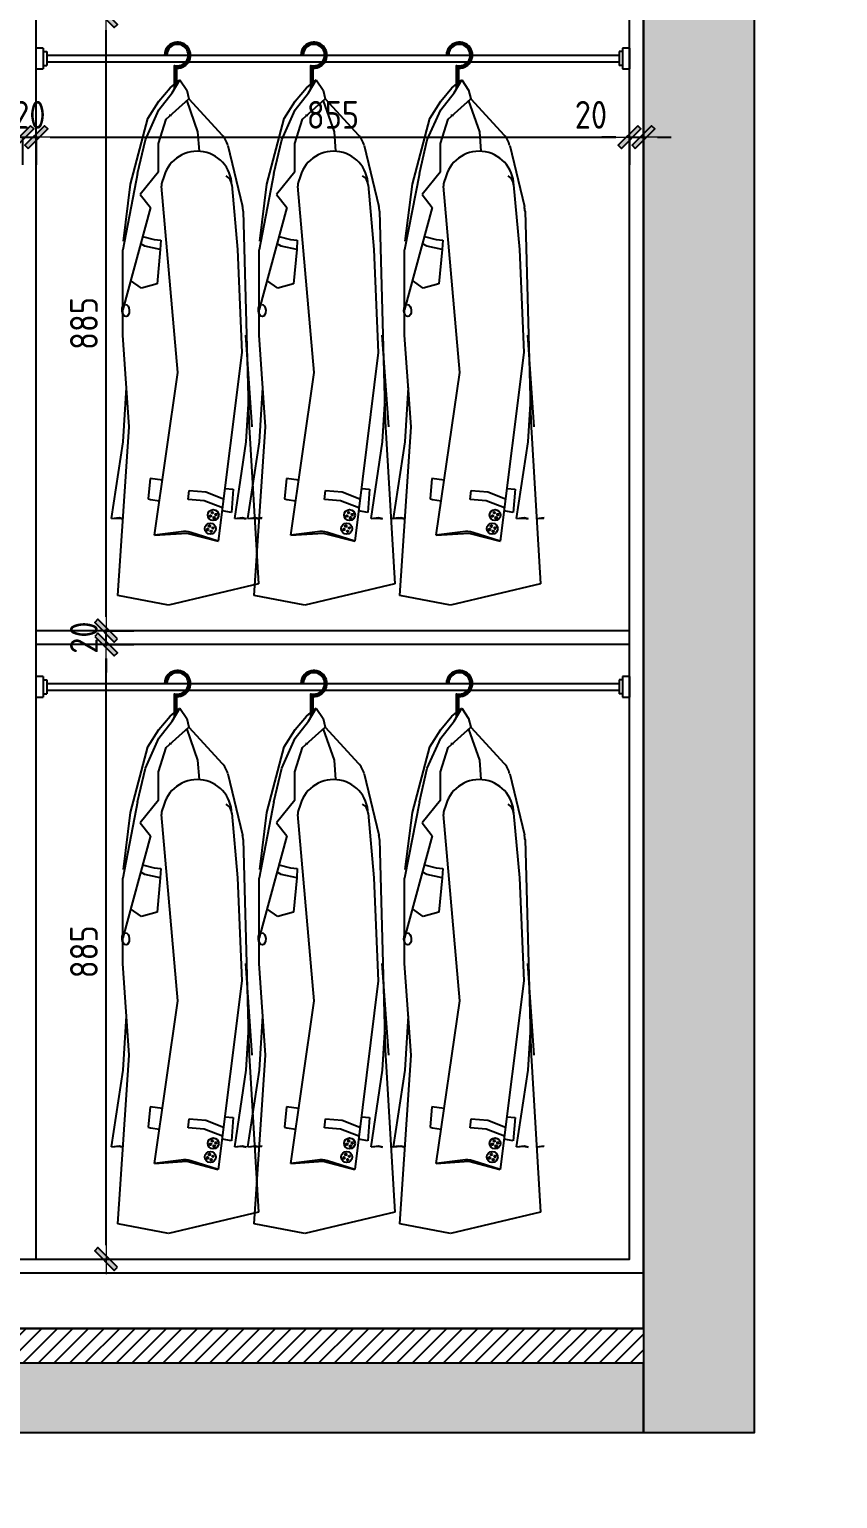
# Model space of a CAD drawing. Header units: millimetres. Extents: x 104198 to 1296755, y -81101 to 81453.
# Drawn here: x 620722 to 621887, y -36442 to -34325 of the extents above; entities that cross this region are included whole.
import ezdxf
from ezdxf.xclip import XClip

# ---------------------------------------------------------------- set-up
doc = ezdxf.new("R2010")
doc.units = ezdxf.units.MM
doc.header["$XCLIPFRAME"] = 0
doc.header["$PDMODE"] = 3
doc.layers.get('Defpoints').update_dxf_attribs({"color": 250})
for name, color, linetype in [('0家具', 51, 'Continuous'), ('1-墙线', 7, 'Continuous'), ('13-立面图', 1, 'Continuous'), ('D■02 地材填充', 250, 'Continuous'), ('墙体', 7, 'Continuous')]:
    doc.layers.add(name, color=color, linetype=linetype)
doc.styles.add('CCD_DIM', font='ARCHS.SHX')
doc.styles.add('尺寸标注', font='ARCHS.SHX', dxfattribs={"width": 0.8})
doc.styles.add('黑体', font='simhei.ttf', dxfattribs={"width": 0.7})
doc.dimstyles.get("Standard").update_dxf_attribs({"dimtxt": 0.18, "dimasz": 0.18, "dimexe": 0.18, "dimexo": 0.0625, "dimgap": 0.09, "dimtad": 0, "dimtih": 1, "dimtoh": 1, "dimdec": 4, "dimzin": 0, "dimdsep": 46, "dimtxsty": 'Standard', "dimcen": 0.09, "dimadec": 0, "dimazin": 0, "dimtfac": 1, "dimtdec": 4, "dimtofl": 0, "dimtmove": 0, "dimatfit": 3, "dimfxl": 1, "dimtolj": 1, "dimtzin": 0, "dimarcsym": 0})
doc.dimstyles.new('海龍1：50', dxfattribs={"dimscale": 50, "dimtxt": 2, "dimasz": 1, "dimexe": 2, "dimexo": 2, "dimgap": 0.6, "dimtad": 1, "dimdec": 0, "dimrnd": 5, "dimdsep": 46, "dimtxsty": 'CCD_DIM', "dimblk": 'WS-cj', "dimcen": 1, "dimclrd": 44, "dimclre": 44, "dimclrt": 2, "dimadec": 0, "dimazin": 2, "dimtfac": 1, "dimtdec": 4, "dimtix": 1, "dimtmove": 2, "dimatfit": 3, "dimldrblk": 'CCD_Leader_Arrow', "dimfxl": 5, "dimfxlon": 1, "dimtolj": 1, "dimarcsym": 0})
doc.dimstyles.new('立面标注', dxfattribs={"dimtxt": 100, "dimasz": 35, "dimexe": 20, "dimexo": 100, "dimtad": 1, "dimdec": 0, "dimtxsty": '黑体', "dimblk": 'ARCHTICK', "dimcen": 80, "dimdle": 20, "dimclrd": 251, "dimclre": 251, "dimclrt": 256, "dimadec": 0, "dimazin": 0, "dimtfac": 1, "dimtdec": 0, "dimtix": 1, "dimtmove": 2, "dimatfit": 3, "dimldrblk": 'DOT', "dimfxl": 200, "dimfxlon": 1, "dimarcsym": 0})

# ---------------------------------------------------------------- blocks, each defined once
blk = doc.blocks.new('fhdghrthe')
at = {"layer": '墙体', "color": 7}
blk.add_line((569386, 11880.1), (569386, 17480.1), dxfattribs=at)
blk = doc.blocks.new('_ArchTick')
at = {"color": 2, "linetype": 'ByBlock', "const_width": 0.4}
blk.add_lwpolyline([(-0.5, -0.5), (0.5, 0.5)], dxfattribs=at)
blk = doc.blocks.new('*D756')
at = {"color": 44, "lineweight": -2, "transparency": 16777216}
for p, q in [((619837.1, -36566.2), (619837.1, -36916.2)), ((621607.1, -36566.2), (621607.1, -36916.2)), ((619837.1, -36816.2), (621607.1, -36816.2))]:
    blk.add_line(p, q, dxfattribs=at)
at = {"layer": 'Defpoints', "color": 0, "transparency": 16777216}
for p in [(619837.1, -36196.5), (621607.1, -36196.5), (621607.1, -36816.2)]:
    blk.add_point(p, dxfattribs=at)
at = {"color": 44, "lineweight": -2, "transparency": 16777216, "xscale": 50, "yscale": 50, "zscale": 50, "rotation": 180}
blk.add_blockref('_ArchTick', (619837.1, -36816.2), dxfattribs=at)
at = {"color": 44, "lineweight": -2, "transparency": 16777216, "xscale": 50, "yscale": 50, "zscale": 50}
blk.add_blockref('_ArchTick', (621607.1, -36816.2), dxfattribs=at)
at = {"color": 2, "transparency": 16777216, "insert": (620722.1, -36736.2), "char_height": 100, "attachment_point": 5, "style": '尺寸标注'}
blk.add_mtext('\\A1;1770', dxfattribs=at)
blk = doc.blocks.new('CCD_Leader_Arrow')
at = {"color": 50, "linetype": 'ByBlock'}
blk.add_line((0, 0), (-1, 0), dxfattribs=at)
for points in [[(-0.859, 0.668), (-0.597, 0.852), (-0.24, 0), (0, 0)], [(-0.859, -0.668), (-0.597, -0.852), (-0.24, 0), (0, 0)]]:
    blk.add_solid(points, dxfattribs=at)
blk = doc.blocks.new('WS-cj')
blk.add_hatch(color=2).paths.add_polyline_path([(0.588, 0.818), (-0.818, -0.588), (-0.588, -0.818), (0.818, 0.588)])
at = {"color": 2, "linetype": 'ByBlock', "lineweight": 0}
for p, q in [((-1.1, 0), (0, 0)), ((0, 0), (1.1, 0))]:
    blk.add_line(p, q, dxfattribs=at)
at = {"color": 2}
blk.add_lwpolyline([(0.588, 0.818), (-0.818, -0.588), (-0.588, -0.818), (0.818, 0.588)], close=True, dxfattribs=at)
blk = doc.blocks.new('_Dot')
at = {"color": 2, "linetype": 'ByBlock', "lineweight": -2}
blk.add_line((-0.5, 0), (-1, 0), dxfattribs=at)
at = {"color": 2, "linetype": 'ByBlock', "const_width": 0.5}
blk.add_lwpolyline([(-0.25, 0, 1), (0.25, 0, 1)], format="xyb", close=True, dxfattribs=at)
blk = doc.blocks.new('A$C6368218B')
at = {"layer": '13-立面图'}
h = blk.add_hatch(dxfattribs=at)
h.set_pattern_fill('AR-SAND', color=251, scale=0.015504, style=0)
h.set_pattern_definition([(37.5, (-28497.97546, -7432.9599), (-0.021276805, 0.650809159), [0, -0.513399273, 0, -0.574196555, 0, -0.548864354]), (7.5, (-28497.9755, -7432.9599), (0.597764522, 0.953215617), [0, -0.276965397, 0, -0.462734871, 0, -0.177325407]), (327.5, (-28498.3909, -7432.9599), (1.051840899, 0.001911417), [0, -0.16888134, 0, -0.607972823, 0, -0.793742297]), (317.5, (-28498.3909, -7432.9599), (1.015357376, 0.29644605), [0, -0.08444067, 0, -0.398559962, 0, -0.455979617])])
edge = h.paths.add_edge_path()
edge.add_ellipse((142.6, 128.6), major_axis=(0.848, 0.848), ratio=1, start_angle=315, end_angle=495)
edge.add_ellipse((142.6, 128.6), major_axis=(-0.848, 0.848), ratio=1, start_angle=45, end_angle=225)
h = blk.add_hatch(dxfattribs=at)
h.set_pattern_fill('AR-SAND', color=251, scale=0.015504, style=0)
h.set_pattern_definition([(37.5, (-28495.3727, -7428.24063), (-0.021276805, 0.650809159), [0, -0.513399273, 0, -0.574196555, 0, -0.548864354]), (7.5, (-28495.3727, -7428.2406), (0.597764522, 0.953215617), [0, -0.276965397, 0, -0.462734871, 0, -0.177325407]), (327.5, (-28495.78813, -7428.2406), (1.051840899, 0.001911417), [0, -0.16888134, 0, -0.607972823, 0, -0.793742297]), (317.5, (-28495.7881, -7428.2406), (1.015357376, 0.29644605), [0, -0.08444067, 0, -0.398559962, 0, -0.455979617])])
edge = h.paths.add_edge_path()
edge.add_ellipse((145.2, 133.4), major_axis=(-0.848, 0.848), ratio=1, start_angle=225, end_angle=405)
edge.add_ellipse((145.2, 133.4), major_axis=(-0.848, 0.848), ratio=1, start_angle=45, end_angle=225)
h = blk.add_hatch(dxfattribs=at)
h.set_pattern_fill('AR-SAND', color=251, scale=0.015504, style=0)
h.set_pattern_definition([(37.5, (-28492.7699, -7435.70477), (-0.021276805, 0.650809159), [0, -0.513399273, 0, -0.574196555, 0, -0.548864354]), (7.5, (-28492.7699, -7435.7048), (0.597764522, 0.953215617), [0, -0.276965397, 0, -0.462734871, 0, -0.177325407]), (327.5, (-28493.18535, -7435.70477), (1.051840899, 0.001911417), [0, -0.16888134, 0, -0.607972823, 0, -0.793742297]), (317.5, (-28493.18535, -7435.7048), (1.015357376, 0.29644605), [0, -0.08444067, 0, -0.398559962, 0, -0.455979617])])
edge = h.paths.add_edge_path()
edge.add_ellipse((147.8, 125.9), major_axis=(-0.848, 0.848), ratio=1, start_angle=225, end_angle=405)
edge.add_ellipse((147.8, 125.9), major_axis=(0.848, 0.848), ratio=1, start_angle=135, end_angle=315)
h = blk.add_hatch(dxfattribs=at)
h.set_pattern_fill('AR-SAND', color=251, scale=0.015504, style=0)
h.set_pattern_definition([(37.5, (-28490.1671, -7430.9855), (-0.021276805, 0.650809159), [0, -0.513399273, 0, -0.574196555, 0, -0.548864354]), (7.5, (-28490.1671, -7430.9855), (0.597764522, 0.953215617), [0, -0.276965397, 0, -0.462734871, 0, -0.177325407]), (327.5, (-28490.58257, -7430.9855), (1.051840899, 0.001911417), [0, -0.16888134, 0, -0.607972823, 0, -0.793742297]), (317.5, (-28490.5826, -7430.9855), (1.015357376, 0.29644605), [0, -0.08444067, 0, -0.398559962, 0, -0.455979617])])
edge = h.paths.add_edge_path()
edge.add_ellipse((150.4, 130.6), major_axis=(-0.848, 0.848), ratio=1, start_angle=225, end_angle=405)
edge.add_ellipse((150.4, 130.6), major_axis=(0.848, 0.848), ratio=1, start_angle=135, end_angle=315)
h = blk.add_hatch(dxfattribs=at)
h.set_pattern_fill('AR-SAND', color=251, scale=0.015504, style=0)
h.set_pattern_definition([(37.5, (-28502.10206, -7452.4639), (-0.021276805, 0.650809159), [0, -0.513399273, 0, -0.574196555, 0, -0.548864354]), (7.5, (-28502.1021, -7452.4639), (0.597764522, 0.953215617), [0, -0.276965397, 0, -0.462734871, 0, -0.177325407]), (327.5, (-28502.5175, -7452.4639), (1.051840899, 0.001911417), [0, -0.16888134, 0, -0.607972823, 0, -0.793742297]), (317.5, (-28502.5175, -7452.4639), (1.015357376, 0.29644605), [0, -0.08444067, 0, -0.398559962, 0, -0.455979617])])
edge = h.paths.add_edge_path()
edge.add_ellipse((138.4, 109.1), major_axis=(0.848, 0.848), ratio=1, start_angle=315, end_angle=495)
edge.add_ellipse((138.4, 109.1), major_axis=(-0.848, 0.848), ratio=1, start_angle=45, end_angle=225)
h = blk.add_hatch(dxfattribs=at)
h.set_pattern_fill('AR-SAND', color=251, scale=0.015504, style=0)
h.set_pattern_definition([(37.5, (-28499.4993, -7447.7446), (-0.021276805, 0.650809159), [0, -0.513399273, 0, -0.574196555, 0, -0.548864354]), (7.5, (-28499.4993, -7447.7446), (0.597764522, 0.953215617), [0, -0.276965397, 0, -0.462734871, 0, -0.177325407]), (327.5, (-28499.91473, -7447.7446), (1.051840899, 0.001911417), [0, -0.16888134, 0, -0.607972823, 0, -0.793742297]), (317.5, (-28499.9147, -7447.7446), (1.015357376, 0.29644605), [0, -0.08444067, 0, -0.398559962, 0, -0.455979617])])
edge = h.paths.add_edge_path()
edge.add_ellipse((141, 113.9), major_axis=(0.848, 0.848), ratio=1, start_angle=315, end_angle=495)
edge.add_ellipse((141, 113.9), major_axis=(-0.848, 0.848), ratio=1, start_angle=45, end_angle=225)
h = blk.add_hatch(dxfattribs=at)
h.set_pattern_fill('AR-SAND', color=251, scale=0.015504, style=0)
h.set_pattern_definition([(37.5, (-28496.8965, -7455.20876), (-0.021276805, 0.650809159), [0, -0.513399273, 0, -0.574196555, 0, -0.548864354]), (7.5, (-28496.8965, -7455.2088), (0.597764522, 0.953215617), [0, -0.276965397, 0, -0.462734871, 0, -0.177325407]), (327.5, (-28497.31195, -7455.20876), (1.051840899, 0.001911417), [0, -0.16888134, 0, -0.607972823, 0, -0.793742297]), (317.5, (-28497.31195, -7455.2088), (1.015357376, 0.29644605), [0, -0.08444067, 0, -0.398559962, 0, -0.455979617])])
edge = h.paths.add_edge_path()
edge.add_ellipse((143.6, 106.4), major_axis=(0.848, 0.848), ratio=1, start_angle=315, end_angle=495)
edge.add_ellipse((143.6, 106.4), major_axis=(0.848, 0.848), ratio=1, start_angle=135, end_angle=315)
h = blk.add_hatch(dxfattribs=at)
h.set_pattern_fill('AR-SAND', color=251, scale=0.015504, style=0)
h.set_pattern_definition([(37.5, (-28494.2937, -7450.4895), (-0.021276805, 0.650809159), [0, -0.513399273, 0, -0.574196555, 0, -0.548864354]), (7.5, (-28494.2937, -7450.4895), (0.597764522, 0.953215617), [0, -0.276965397, 0, -0.462734871, 0, -0.177325407]), (327.5, (-28494.70917, -7450.4895), (1.051840899, 0.001911417), [0, -0.16888134, 0, -0.607972823, 0, -0.793742297]), (317.5, (-28494.7092, -7450.4895), (1.015357376, 0.29644605), [0, -0.08444067, 0, -0.398559962, 0, -0.455979617])])
edge = h.paths.add_edge_path()
edge.add_ellipse((146.2, 111.1), major_axis=(-0.848, 0.848), ratio=1, start_angle=225, end_angle=405)
edge.add_ellipse((146.2, 111.1), major_axis=(-0.848, 0.848), ratio=1, start_angle=45, end_angle=225)
at = {"layer": '13-立面图', "color": 251}
for p, q in [((76.3, 792.6), (79.6, 792.5)), ((68, 726), (84.2, 745.3)), ((84.2, 745.3), (98.5, 756.9)), ((87.4, 738.2), (98.5, 756.9)), ((98.5, 756.9), (108.2, 741.6)), ((108.2, 741.6), (111.4, 729.5)), ((52.3, 701.1), (68, 726)), ((68.1, 713.3), (87.4, 738.2)), ((78.5, 700.1), (111.4, 729.5)), ((108.2, 726.5), (124, 682)), ((111.4, 729.5), (159.4, 677.2)), ((27.4, 606.5), (52.3, 701.1)), ((48.6, 670.2), (68.1, 713.3)), ((67.7, 664.8), (78.5, 700.1)), ((82.8, 705.7), (86.2, 705.6)), ((124, 682), (126, 653.8)), ((37.5, 621.9), (48.6, 670.2)), ((67.7, 624.4), (67.7, 664.8)), ((167.4, 662.3), (188.6, 574.3)), ((37.5, 621.9), (16, 511.9)), ((67.7, 624.4), (41.3, 591.4)), ((17, 524.4), (27.4, 606.5)), ((95.4, 335.1), (72.1, 603.6)), ((173.1, 605.6), (181.6, 512.2)), ((55.8, 572.9), (16, 426)), ((41.3, 591.4), (55.8, 572.9)), ((189.5, 567.4), (197.8, 264.6)), ((44.5, 531.2), (61.3, 526.6)), ((16, 388.9), (16, 511.9)), ((47.9, 516.9), (41.9, 520.6)), ((70.2, 512.4), (47.9, 516.9)), ((61.3, 526.6), (71, 525.8)), ((70.2, 512.4), (65.5, 463.1)), ((71, 525.8), (70.2, 512.4)), ((181.6, 512.2), (187.8, 364)), ((42.9, 456.8), (27.3, 467.5)), ((65.5, 463.1), (42.9, 456.8)), ((25.5, 256.9), (16, 388.9)), ((202.8, 256.9), (193.4, 388.9)), ((187.8, 364), (153.8, 92.3)), ((61.6, 100.8), (95.4, 335.1)), ((16.7, 235.5), (21.4, 313.5)), ((194.1, 235.5), (198.8, 313.5)), ((8.9, 14.1), (25.5, 256.9)), ((197.8, 264.6), (211.8, 30.6)), ((0, 124.7), (16.7, 235.5)), ((177.4, 124.7), (194.1, 235.5)), ((55.4, 182.6), (52.8, 153)), ((73.2, 180.2), (55.4, 182.4)), ((52.8, 153), (56.1, 152.4)), ((56.1, 152.4), (68.8, 150.4)), ((110.4, 152.1), (111.7, 165.1)), ((133.5, 150.3), (110.4, 152.1)), ((111.7, 165.1), (135.8, 163.2)), ((159.8, 140.1), (133.5, 150.3)), ((135.8, 163.2), (161.4, 153.3)), ((163.4, 168), (175.1, 167.2)), ((175.1, 167.2), (172.6, 133.7)), ((172.6, 133.7), (159.2, 135.9)), ((0, 124.7), (10.7, 126.5)), ((0, 124.7), (10.5, 125.6)), ((10.5, 125.6), (16.5, 124.6)), ((10.7, 126.5), (16.5, 125.1)), ((177.4, 124.7), (188.1, 126.5)), ((177.4, 124.7), (187.9, 125.6)), ((187.9, 125.6), (193.8, 124.6)), ((188.1, 126.5), (193.9, 125.1)), ((206.2, 124.7), (216.9, 126.5)), ((206.2, 124.7), (216.7, 125.6)), ((100, 105.8), (61.6, 100.8)), ((61.6, 100.8), (108.5, 104)), ((108.5, 104), (153.8, 92.3)), ((153.8, 92.3), (114.4, 104.5)), ((211.8, 30.6), (82.1, 0)), ((82.1, 0), (8.9, 14.1))]:
    blk.add_line(p, q, dxfattribs=at)
for points in [[(94.1, 749.5), (94.1, 773.5, 2.468984), (76.3, 792.6)], [(92.4, 746.7), (92.4, 775.4, 2.666534), (78, 792.5)], [(90.8, 743.8), (90.8, 777.5, 2.953936), (79.6, 792.5, 2.953936)]]:
    blk.add_lwpolyline(points, format="xyb", dxfattribs=at)
for centre, radius in [((146.4, 129.8), 7.91), ((142.6, 128.6), 1.2), ((145.2, 133.4), 1.2), ((147.8, 125.9), 1.2), ((150.4, 130.6), 1.2), ((142.3, 110.3), 7.91), ((138.4, 109.1), 1.2), ((141, 113.9), 1.2), ((143.6, 106.4), 1.2), ((146.2, 111.1), 1.2)]:
    blk.add_circle(centre, radius, dxfattribs=at)
for centre, radius, start, end in [((134.5, 654.3), 33.8, 13.5478, 42.5367), ((123.4, 603.9), 49.9, 1.2005, 168.426), ((88.9, 605.1), 16.9, 148.3467, 184.9743), ((156.3, 604.1), 16.9, 5.1992, 58.6947), ((155.7, 566.4), 33.8, 1.5722, 13.5478), ((104.4, 72.3), 33.8, 72.6947, 97.4247)]:
    blk.add_arc(centre, radius, start, end, dxfattribs=at)
blk.add_ellipse((20.3, 424.5), major_axis=(-0.47, 8.79), ratio=0.59476, start_param=1.570796326773418, end_param=7.853981633953004, dxfattribs=at)
blk = doc.blocks.new('*D1117')
at = {"color": 44, "lineweight": -2, "transparency": 16777216}
for p, q in [((620832.7, -35211.5), (620872.7, -35211.5)), ((620832.7, -36076.5), (620832.7, -35231.5)), ((620832.7, -36096.5), (620872.7, -36096.5))]:
    blk.add_line(p, q, dxfattribs=at)
at = {"layer": 'Defpoints', "color": 0, "transparency": 16777216}
for p in [(620825.4, -35211.5), (620832.7, -35211.5), (620825.4, -36096.5)]:
    blk.add_point(p, dxfattribs=at)
at = {"color": 44, "lineweight": -2, "transparency": 16777216, "xscale": 20, "yscale": 20, "zscale": 20}
for p, rotation in [((620832.7, -35211.5), 90), ((620832.7, -36096.5), 270)]:
    blk.add_blockref('WS-cj', p, dxfattribs=dict(at, rotation=rotation))
at = {"color": 2, "transparency": 16777216, "insert": (620800.7, -35654), "char_height": 40, "attachment_point": 5, "rotation": 90, "style": 'CCD_DIM'}
blk.add_mtext('\\A1;885', dxfattribs=at)
blk = doc.blocks.new('*D1118')
at = {"color": 44, "lineweight": -2, "transparency": 16777216}
for p, q in [((620832.7, -35171.5), (620832.7, -35151.5)), ((620832.7, -35191.5), (620872.7, -35191.5)), ((620832.7, -35211.5), (620832.7, -35191.5)), ((620832.7, -35211.5), (620872.7, -35211.5)), ((620832.7, -35231.5), (620832.7, -35251.5))]:
    blk.add_line(p, q, dxfattribs=at)
at = {"layer": 'Defpoints', "color": 0, "transparency": 16777216}
for p in [(620799.2, -35191.5), (620832.7, -35191.5), (620825.4, -35211.5)]:
    blk.add_point(p, dxfattribs=at)
at = {"color": 44, "lineweight": -2, "transparency": 16777216, "xscale": 20, "yscale": 20, "zscale": 20}
for p, rotation in [((620832.7, -35191.5), 270), ((620832.7, -35211.5), 90)]:
    blk.add_blockref('WS-cj', p, dxfattribs=dict(at, rotation=rotation))
at = {"color": 2, "transparency": 16777216, "insert": (620800.7, -35201.5), "char_height": 40, "attachment_point": 5, "rotation": 90, "style": 'CCD_DIM'}
blk.add_mtext('\\A1;20', dxfattribs=at)
blk = doc.blocks.new('*D1119')
at = {"color": 44, "lineweight": -2, "transparency": 16777216}
for p, q in [((620832.7, -34306.5), (620872.7, -34306.5)), ((620832.7, -35171.5), (620832.7, -34326.5)), ((620832.7, -35191.5), (620872.7, -35191.5))]:
    blk.add_line(p, q, dxfattribs=at)
at = {"layer": 'Defpoints', "color": 0, "transparency": 16777216}
for p in [(620799.2, -34306.5), (620832.7, -34306.5), (620799.2, -35191.5)]:
    blk.add_point(p, dxfattribs=at)
at = {"color": 44, "lineweight": -2, "transparency": 16777216, "xscale": 20, "yscale": 20, "zscale": 20}
for p, rotation in [((620832.7, -34306.5), 90), ((620832.7, -35191.5), 270)]:
    blk.add_blockref('WS-cj', p, dxfattribs=dict(at, rotation=rotation))
at = {"color": 2, "transparency": 16777216, "insert": (620800.7, -34749), "char_height": 40, "attachment_point": 5, "rotation": 90, "style": 'CCD_DIM'}
blk.add_mtext('\\A1;885', dxfattribs=at)
blk = doc.blocks.new('*D1123')
at = {"color": 44, "lineweight": -2, "transparency": 16777216}
for p, q in [((619857.1, -34480.5), (619857.1, -34440.5)), ((619877.1, -34480.5), (620692.1, -34480.5)), ((620712.1, -34480.5), (620712.1, -34520.5))]:
    blk.add_line(p, q, dxfattribs=at)
at = {"layer": 'Defpoints', "color": 0, "transparency": 16777216}
for p in [(620712.1, -34446.3), (620712.1, -34480.5), (619857.1, -34511.8)]:
    blk.add_point(p, dxfattribs=at)
at = {"color": 44, "lineweight": -2, "transparency": 16777216, "xscale": 20, "yscale": 20, "zscale": 20, "rotation": 180}
blk.add_blockref('WS-cj', (619857.1, -34480.5), dxfattribs=at)
at = {"color": 44, "lineweight": -2, "transparency": 16777216, "xscale": 20, "yscale": 20, "zscale": 20}
blk.add_blockref('WS-cj', (620712.1, -34480.5), dxfattribs=at)
at = {"color": 2, "transparency": 16777216, "insert": (620284.6, -34448.5), "char_height": 40, "attachment_point": 5, "style": 'CCD_DIM'}
blk.add_mtext('\\A1;855', dxfattribs=at)
blk = doc.blocks.new('*D1124')
at = {"color": 44, "lineweight": -2, "transparency": 16777216}
for p, q in [((620692.1, -34480.5), (620672.1, -34480.5)), ((620712.1, -34480.5), (620712.1, -34520.5)), ((620712.1, -34480.5), (620732.1, -34480.5)), ((620732.1, -34480.5), (620732.1, -34520.5)), ((620752.1, -34480.5), (620772.1, -34480.5))]:
    blk.add_line(p, q, dxfattribs=at)
at = {"layer": 'Defpoints', "color": 0, "transparency": 16777216}
for p in [(620712.1, -34446.3), (620732.1, -34446.3), (620732.1, -34480.5)]:
    blk.add_point(p, dxfattribs=at)
at = {"color": 44, "lineweight": -2, "transparency": 16777216, "xscale": 20, "yscale": 20, "zscale": 20}
blk.add_blockref('WS-cj', (620712.1, -34480.5), dxfattribs=at)
at = {"color": 44, "lineweight": -2, "transparency": 16777216, "xscale": 20, "yscale": 20, "zscale": 20, "rotation": 180}
blk.add_blockref('WS-cj', (620732.1, -34480.5), dxfattribs=at)
at = {"color": 2, "transparency": 16777216, "insert": (620722.1, -34448.5), "char_height": 40, "attachment_point": 5, "style": 'CCD_DIM'}
blk.add_mtext('\\A1;20', dxfattribs=at)
blk = doc.blocks.new('*D1125')
at = {"color": 44, "lineweight": -2, "transparency": 16777216}
for p, q in [((620732.1, -34480.5), (620732.1, -34520.5)), ((620752.1, -34480.5), (621567.1, -34480.5)), ((621587.1, -34480.5), (621587.1, -34520.5))]:
    blk.add_line(p, q, dxfattribs=at)
at = {"layer": 'Defpoints', "color": 0, "transparency": 16777216}
for p in [(620732.1, -34446.3), (621587.1, -34446.3), (621587.1, -34480.5)]:
    blk.add_point(p, dxfattribs=at)
at = {"color": 44, "lineweight": -2, "transparency": 16777216, "xscale": 20, "yscale": 20, "zscale": 20, "rotation": 180}
blk.add_blockref('WS-cj', (620732.1, -34480.5), dxfattribs=at)
at = {"color": 44, "lineweight": -2, "transparency": 16777216, "xscale": 20, "yscale": 20, "zscale": 20}
blk.add_blockref('WS-cj', (621587.1, -34480.5), dxfattribs=at)
at = {"color": 2, "transparency": 16777216, "insert": (621159.6, -34448.5), "char_height": 40, "attachment_point": 5, "style": 'CCD_DIM'}
blk.add_mtext('\\A1;855', dxfattribs=at)
blk = doc.blocks.new('*D1126')
at = {"color": 44, "lineweight": -2, "transparency": 16777216}
for p, q in [((621607.1, -34457.3), (621607.1, -34520.5)), ((621567.1, -34480.5), (621547.1, -34480.5)), ((621587.1, -34480.5), (621587.1, -34520.5)), ((621587.1, -34480.5), (621607.1, -34480.5)), ((621627.1, -34480.5), (621647.1, -34480.5))]:
    blk.add_line(p, q, dxfattribs=at)
at = {"layer": 'Defpoints', "color": 0, "transparency": 16777216}
for p in [(621607.1, -34417.3), (621587.1, -34446.3), (621607.1, -34480.5)]:
    blk.add_point(p, dxfattribs=at)
at = {"color": 44, "lineweight": -2, "transparency": 16777216, "xscale": 20, "yscale": 20, "zscale": 20}
blk.add_blockref('WS-cj', (621587.1, -34480.5), dxfattribs=at)
at = {"color": 44, "lineweight": -2, "transparency": 16777216, "xscale": 20, "yscale": 20, "zscale": 20, "rotation": 180}
blk.add_blockref('WS-cj', (621607.1, -34480.5), dxfattribs=at)
at = {"color": 2, "transparency": 16777216, "insert": (621531.4, -34448.5), "char_height": 40, "attachment_point": 5, "style": 'CCD_DIM'}
blk.add_mtext('\\A1;20', dxfattribs=at)

msp = doc.modelspace()

# ---------------------------------------------------------------- hatches: boundary and pattern name
h = msp.add_hatch(color=252)
h.dxf.hatch_style = 1
h.paths.add_polyline_path([(618646.9, -33496.5), (618406.9, -33496.5), (618406.9, -36346.5), (618646.9, -36346.5)])
h.paths.add_polyline_path([(621767.1, -33396.5), (618406.9, -33396.5), (618406.9, -33496.5), (618646.9, -33496.5), (621767.1, -33496.5)])
h.paths.add_polyline_path([(621767.1, -33496.5), (621607.1, -33496.5), (621607.1, -36346.5), (621767.1, -36346.5)])
h.paths.add_polyline_path([(621607.1, -36246.5), (618646.9, -36246.5), (618646.9, -36346.5), (621607.1, -36346.5)])
at = {"layer": 'D■02 地材填充'}
h = msp.add_hatch(dxfattribs=at)
h.set_pattern_fill('ANSI31', color=256, scale=5, angle=180, style=0)
h.set_pattern_definition([(225, (618646.933, -36246.54), (11.22532, -11.22532), [])])
h.paths.add_polyline_path([(621607.1, -36196.5), (619837.1, -36196.5), (619167.4, -36196.5), (619154.5, -36196.8), (619154.2, -36196.5), (618646.9, -36196.5), (618646.9, -36246.5), (621607.1, -36246.5)])

# ---------------------------------------------------------------- linework, layer by layer
at = {"color": 2}
for p, q in [((620732.1, -36096.5), (620732.1, -33816.5)), ((621607.1, -33796.5), (621607.1, -36196.5)), ((621587.1, -35191.5), (620732.1, -35191.5)), ((621587.1, -35211.5), (620732.1, -35211.5)), ((619837.1, -36116.5), (621607.1, -36116.5))]:
    msp.add_line(p, q, dxfattribs=at)
at = {"color": 252}
for points in [[(621607.1, -36346.5), (621767.1, -36346.5), (621767.1, -33496.5), (621607.1, -33496.5)], [(621607.1, -36246.5), (618646.9, -36246.5), (618646.9, -36346.5), (621607.1, -36346.5)]]:
    msp.add_lwpolyline(points, close=True, dxfattribs=at)
at = {"color": 2}
for points in [[(621607.1, -33796.5), (619837.1, -33796.5), (619837.1, -36196.5), (621607.1, -36196.5)], [(621607.1, -36196.5), (619837.1, -36196.5), (619837.1, -33796.5), (621607.1, -33796.5)], [(621607.1, -33796.5), (619837.1, -33796.5), (619837.1, -36116.5), (621607.1, -36116.5)], [(621587.1, -33816.5), (619857.1, -33816.5), (619857.1, -36096.5), (621587.1, -36096.5)]]:
    msp.add_lwpolyline(points, close=True, dxfattribs=at)
msp.add_lwpolyline([(621607.1, -36196.5), (618646.9, -36196.5)], dxfattribs=at)
at = {"layer": '1-墙线', "color": 251, "linetype": 'ByBlock', "lineweight": -3}
for p, q in [((620742.1, -34352.4), (620732.1, -34352.4)), ((620742.1, -34352.4), (620742.1, -34382.4)), ((620742.1, -34357.4), (620747.1, -34357.4)), ((620747.1, -34357.4), (620747.1, -34377.4)), ((620747.1, -34362.4), (621572.1, -34362.4)), ((621577.1, -34357.4), (621572.1, -34357.4)), ((621572.1, -34357.4), (621572.1, -34377.4)), ((621577.1, -34352.4), (621577.1, -34382.4)), ((621587.1, -34352.4), (621577.1, -34352.4)), ((621587.1, -34352.4), (621587.1, -34382.4)), ((620732.1, -34382.4), (620742.1, -34382.4)), ((620742.1, -34377.4), (620747.1, -34377.4)), ((620747.1, -34372.4), (621572.1, -34372.4)), ((621577.1, -34377.4), (621572.1, -34377.4)), ((621577.1, -34382.4), (621587.1, -34382.4)), ((620742.1, -35257.4), (620732.1, -35257.4)), ((620742.1, -35257.4), (620742.1, -35287.4)), ((620742.1, -35262.4), (620747.1, -35262.4)), ((620747.1, -35262.4), (620747.1, -35282.4)), ((620747.1, -35267.4), (621572.1, -35267.4)), ((621577.1, -35262.4), (621572.1, -35262.4)), ((621572.1, -35262.4), (621572.1, -35282.4)), ((621577.1, -35257.4), (621577.1, -35287.4)), ((621587.1, -35257.4), (621577.1, -35257.4)), ((621587.1, -35257.4), (621587.1, -35287.4)), ((620732.1, -35287.4), (620742.1, -35287.4)), ((620742.1, -35282.4), (620747.1, -35282.4)), ((620747.1, -35277.4), (621572.1, -35277.4)), ((621577.1, -35282.4), (621572.1, -35282.4)), ((621577.1, -35287.4), (621587.1, -35287.4))]:
    msp.add_line(p, q, dxfattribs=at)

# ---------------------------------------------------------------- block references
at = {"color": 1}
ref = msp.add_blockref('fhdghrthe', (1191272.9, -17039.3), dxfattribs=dict(at, rotation=180))
XClip(ref).set_block_clipping_path([(569177.2758391864, 13552.7688720345), (572678.0666105608, 14879.312063792)])
at = {"layer": '13-立面图', "linetype": 'ByBlock'}
for p in [(620840.6, -35154.8), (621037.1, -35154.8), (621246.9, -35154.8), (620840.6, -36059.8), (621037.1, -36059.8), (621246.9, -36059.8)]:
    msp.add_blockref('A$C6368218B', p, dxfattribs=at)

# ---------------------------------------------------------------- dimensions: what is measured, and where the dimension line sits
for base, p1, p2, picture, middle in [((620832.7, -34306.5), (620799.2, -35191.5), (620799.2, -34306.5), '*D1119', (620800.7, -34749)), ((620832.7, -35191.5), (620825.4, -35211.5), (620799.2, -35191.5), '*D1118', (620800.7, -35201.5)), ((620832.7, -35211.5), (620825.4, -36096.5), (620825.4, -35211.5), '*D1117', (620800.7, -35654))]:
    dim = msp.add_linear_dim(base=base, p1=p1, p2=p2, angle=90, dimstyle='Standard', override={"dimscale": 20, "dimtxt": 2, "dimasz": 1, "dimexe": 2, "dimexo": 2, "dimgap": 0.6, "dimtad": 1, "dimtih": 0, "dimtoh": 0, "dimdec": 0, "dimrnd": 5, "dimzin": 8, "dimtxsty": 'CCD_DIM', "dimblk": 'WS-cj', "dimcen": 1, "dimclrd": 44, "dimclre": 44, "dimclrt": 2, "dimazin": 2, "dimtix": 1, "dimtofl": 1, "dimtmove": 2, "dimldrblk": 'CCD_Leader_Arrow', "dimfxl": 5, "dimfxlon": 1, "dimtzin": 8})
    dim.commit()
    dim.dimension.update_dxf_attribs({"geometry": picture, "text_midpoint": middle})
for base, p1, p2, dimstyle, override, picture, middle in [((620712.1, -34480.5), (619857.1, -34511.8), (620712.1, -34446.3), 'Standard', {"dimscale": 20, "dimtxt": 2, "dimasz": 1, "dimexe": 2, "dimexo": 2, "dimgap": 0.6, "dimtad": 1, "dimtih": 0, "dimtoh": 0, "dimdec": 0, "dimrnd": 5, "dimzin": 8, "dimtxsty": 'CCD_DIM', "dimblk": 'WS-cj', "dimcen": 1, "dimclrd": 44, "dimclre": 44, "dimclrt": 2, "dimazin": 2, "dimtix": 1, "dimtofl": 1, "dimtmove": 2, "dimldrblk": 'CCD_Leader_Arrow', "dimfxl": 5, "dimfxlon": 1, "dimtzin": 8}, '*D1123', (620284.6, -34448.5)), ((620732.1, -34480.5), (620712.1, -34446.3), (620732.1, -34446.3), 'Standard', {"dimscale": 20, "dimtxt": 2, "dimasz": 1, "dimexe": 2, "dimexo": 2, "dimgap": 0.6, "dimtad": 1, "dimtih": 0, "dimtoh": 0, "dimdec": 0, "dimrnd": 5, "dimzin": 8, "dimtxsty": 'CCD_DIM', "dimblk": 'WS-cj', "dimcen": 1, "dimclrd": 44, "dimclre": 44, "dimclrt": 2, "dimazin": 2, "dimtix": 1, "dimtofl": 1, "dimtmove": 2, "dimldrblk": 'CCD_Leader_Arrow', "dimfxl": 5, "dimfxlon": 1, "dimtzin": 8}, '*D1124', (620722.1, -34448.5)), ((621587.1, -34480.5), (620732.1, -34446.3), (621587.1, -34446.3), 'Standard', {"dimscale": 20, "dimtxt": 2, "dimasz": 1, "dimexe": 2, "dimexo": 2, "dimgap": 0.6, "dimtad": 1, "dimtih": 0, "dimtoh": 0, "dimdec": 0, "dimrnd": 5, "dimzin": 8, "dimtxsty": 'CCD_DIM', "dimblk": 'WS-cj', "dimcen": 1, "dimclrd": 44, "dimclre": 44, "dimclrt": 2, "dimazin": 2, "dimtix": 1, "dimtofl": 1, "dimtmove": 2, "dimldrblk": 'CCD_Leader_Arrow', "dimfxl": 5, "dimfxlon": 1, "dimtzin": 8}, '*D1125', (621159.6, -34448.5)), ((621607.1, -36816.2), (619837.1, -36196.5), (621607.1, -36196.5), '海龍1：50', {"dimtxsty": '尺寸标注', "dimblk1": 'ArchTick', "dimblk2": 'ArchTick', "dimsah": 1}, '*D756', (620722.1, -36736.2))]:
    dim = msp.add_linear_dim(base=base, p1=p1, p2=p2, dimstyle=dimstyle, override=override)
    dim.commit()
    dim.dimension.update_dxf_attribs({"geometry": picture, "text_midpoint": middle})
dim = msp.add_linear_dim(base=(621607.1, -34480.5), p1=(621587.1, -34446.3), p2=(621607.1, -34417.3), dimstyle='Standard', override={"dimscale": 20, "dimtxt": 2, "dimasz": 1, "dimexe": 2, "dimexo": 2, "dimgap": 0.6, "dimtad": 1, "dimtih": 0, "dimtoh": 0, "dimdec": 0, "dimrnd": 5, "dimzin": 8, "dimtxsty": 'CCD_DIM', "dimblk": 'WS-cj', "dimcen": 1, "dimclrd": 44, "dimclre": 44, "dimclrt": 2, "dimazin": 2, "dimtix": 1, "dimtofl": 1, "dimtmove": 2, "dimldrblk": 'CCD_Leader_Arrow', "dimfxl": 5, "dimfxlon": 1, "dimtzin": 8})
dim.commit()
dim.dimension.update_dxf_attribs({"geometry": '*D1126', "text_midpoint": (621531.4, -34448.5), "dimtype": 160})

# ---------------------------------------------------------------- leaders
at = {"layer": '0家具', "color": 51}
msp.add_leader([(620076.5, -35494.1), (620076.5, -33234.7), (621014.3, -33234.7)], dimstyle='立面标注', dxfattribs=at)

doc.saveas('drawing.dxf')
